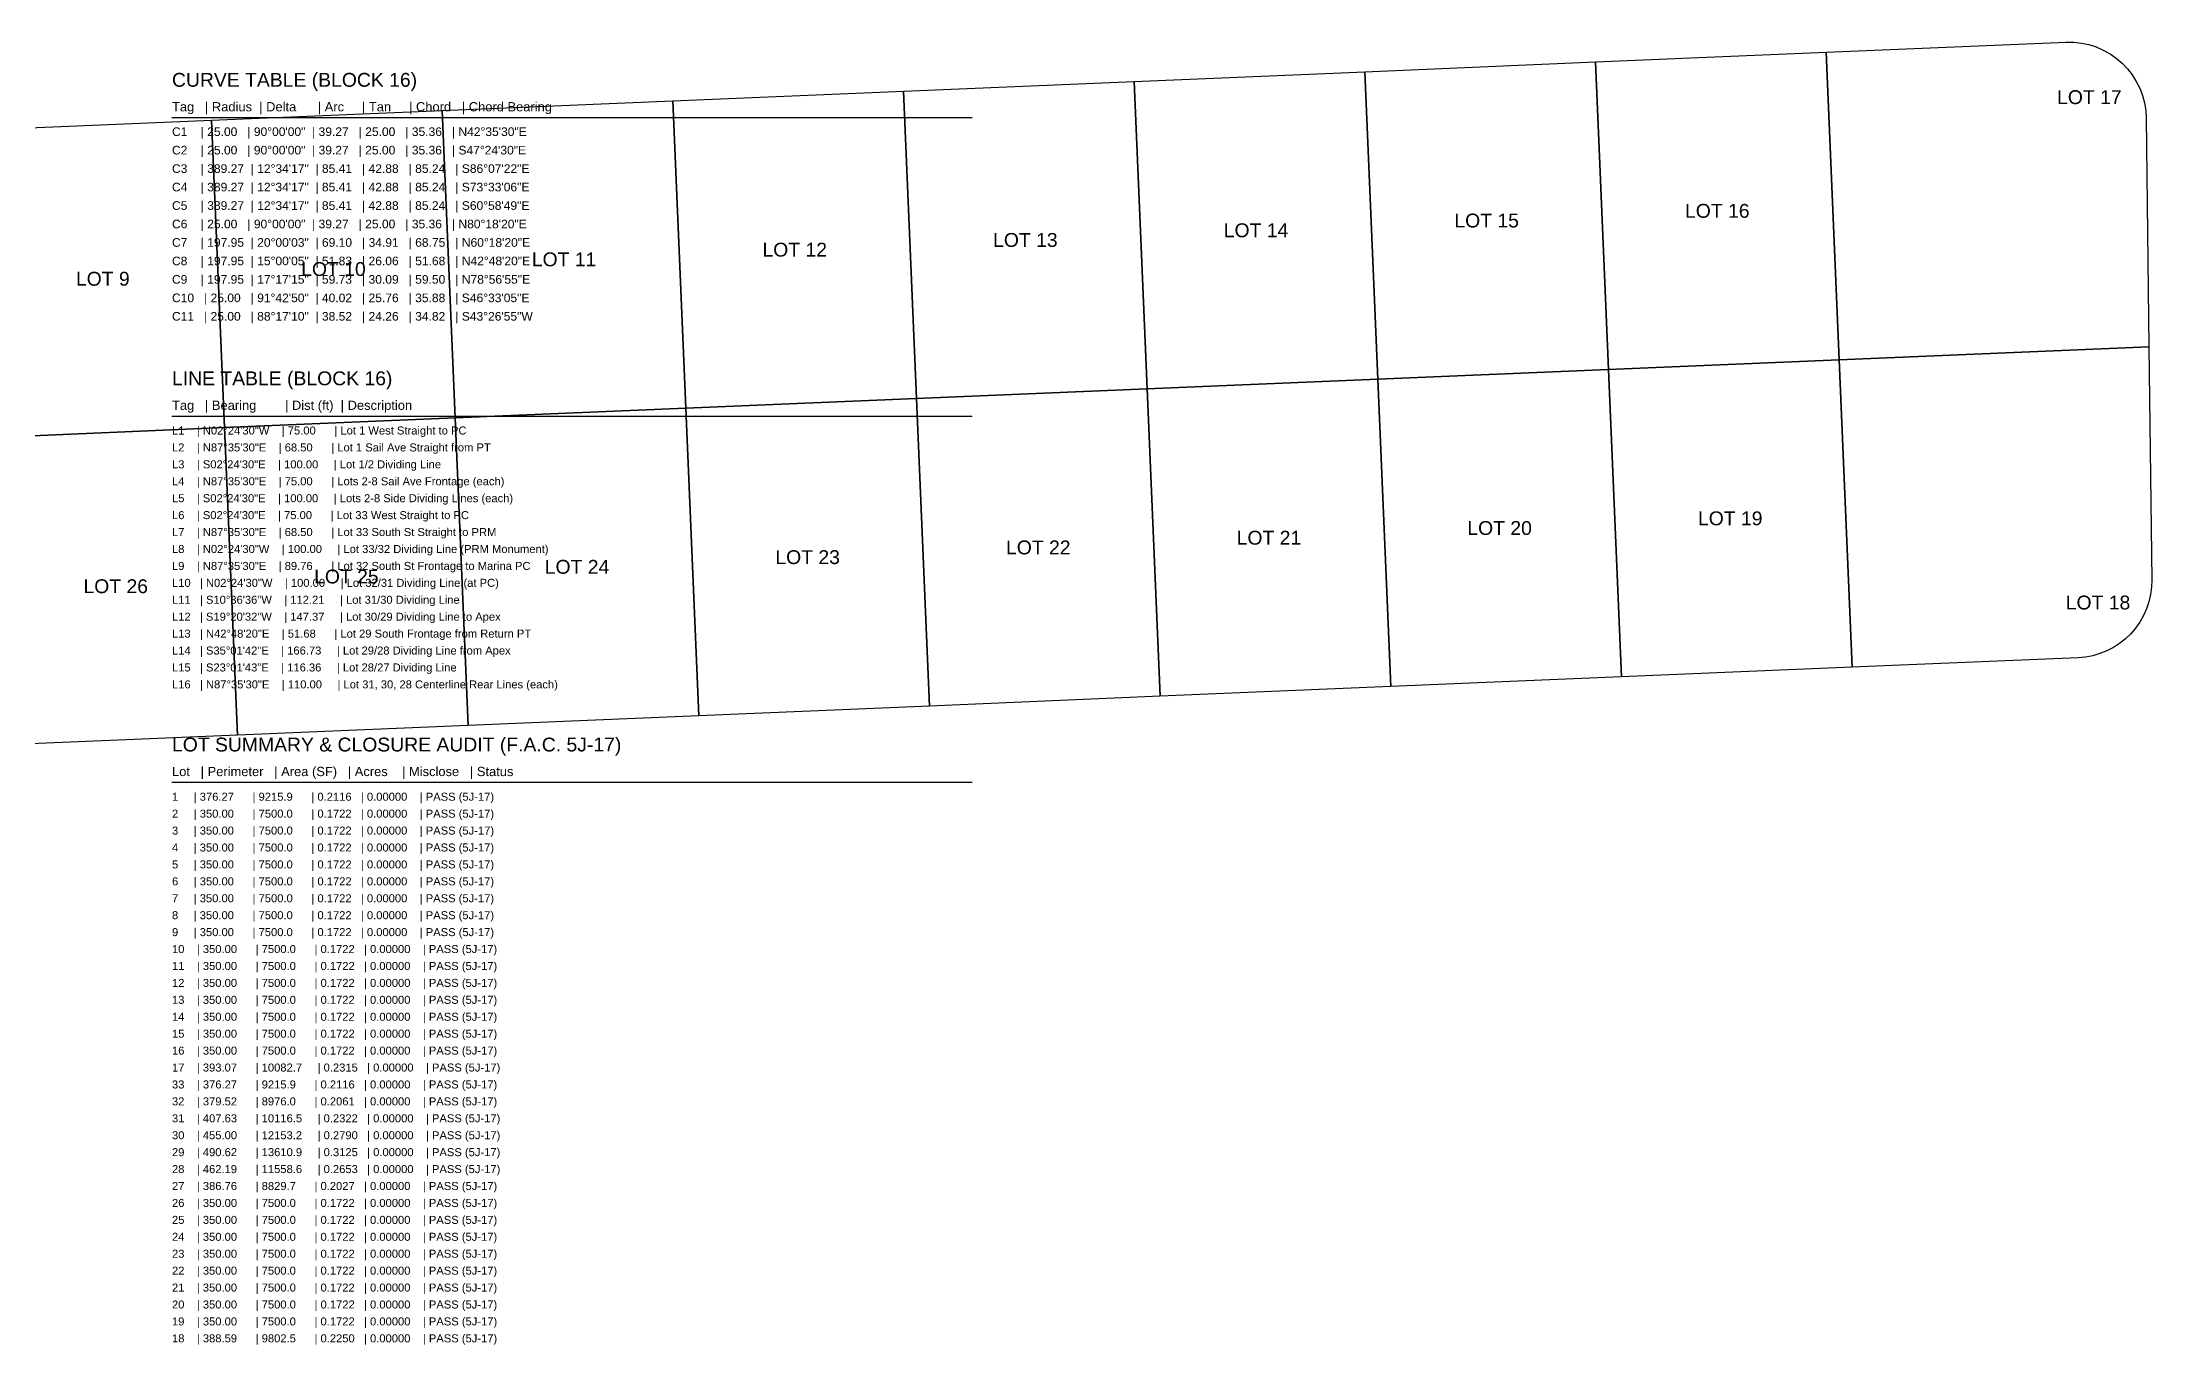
# Model space of a CAD drawing. Extents: x 950 to 2319, y 519 to 1189.
# Drawn here: x 1634 to 2319, y 731 to 1154 of the extents above; entities that cross this region are included whole.
import ezdxf
from ezdxf.enums import TextEntityAlignment as Align

# ---------------------------------------------------------------- set-up
doc = ezdxf.new("R2010")
doc.units = 0
for name, color, linetype in [('CURVE', 6, 'CONTINUOUS'), ('LOT_LINE', 4, 'CONTINUOUS'), ('TABLE_FRAME', 7, 'CONTINUOUS'), ('TABLE_TEXT', 4, 'CONTINUOUS'), ('TEXT-LABELS', 7, 'CONTINUOUS'), ('TITLEBLOCK', 2, 'CONTINUOUS')]:
    doc.layers.add(name, color=color, linetype=linetype)
doc.styles.get("Standard").update_dxf_attribs({"font": 'Arial'})

msp = doc.modelspace()

# ---------------------------------------------------------------- linework, layer by layer
at = {"layer": 'CURVE'}
for points in [[(2291.1535, 1154.3919), (2293.6535, 1154.3719), (2296.139, 1154.1024), (2298.5851, 1153.5859), (2300.9674, 1152.8277), (2303.2621, 1151.8354), (2305.4462, 1150.6188), (2307.4979, 1149.1902), (2309.3966, 1147.5638), (2311.1234, 1145.7559), (2312.661, 1143.7845), (2313.994, 1141.6695), (2315.1091, 1139.4319), (2315.9951, 1137.0941), (2316.6432, 1134.6795), (2317.0469, 1132.2122), (2317.2022, 1129.717)], [(2319.0254, 979.661), (2318.9387, 977.2559), (2318.6211, 974.8703), (2318.0756, 972.5262), (2317.3073, 970.2454), (2316.3232, 968.0491), (2315.1324, 965.9576), (2313.7461, 963.9903), (2312.177, 962.1655), (2310.4397, 960.4999), (2308.5504, 959.0091), (2306.5264, 957.7069), (2304.3866, 956.6054), (2302.1507, 955.7147), (2299.8396, 955.0431), (2297.4747, 954.5969), (2295.0778, 954.3801)]]:
    msp.add_lwpolyline(points, dxfattribs=at)
at = {"layer": 'LOT_LINE'}
for points in [[(2217.4237, 1051.2026), (2213.2216, 1151.1142), (2291.1535, 1154.3919), (2293.6535, 1154.3719), (2296.139, 1154.1024), (2298.5851, 1153.5859), (2300.9674, 1152.8277), (2303.2621, 1151.8354), (2305.4462, 1150.6188), (2307.4979, 1149.1902), (2309.3966, 1147.5638), (2311.1234, 1145.7559), (2312.661, 1143.7845), (2313.994, 1141.6695), (2315.1091, 1139.4319), (2315.9951, 1137.0941), (2316.6432, 1134.6795), (2317.0469, 1132.2122), (2317.2022, 1129.717), (2318.1047, 1055.437)], [(1992.6225, 1041.7478), (1988.4204, 1141.6595), (2063.3541, 1144.8111), (2067.5562, 1044.8994)], [(2067.5562, 1044.8994), (2063.3541, 1144.8111), (2138.2879, 1147.9627), (2142.49, 1048.051)], [(2142.49, 1048.051), (2138.2879, 1147.9627), (2213.2216, 1151.1142), (2217.4237, 1051.2026)], [(1842.755, 1035.4447), (1838.5529, 1135.3564), (1913.4866, 1138.5079), (1917.6887, 1038.5963)], [(1917.6887, 1038.5963), (1913.4866, 1138.5079), (1988.4204, 1141.6595), (1992.6225, 1041.7478)], [(1692.8875, 1029.1415), (1688.6854, 1129.0532), (1763.6191, 1132.2048), (1767.8212, 1032.2931)], [(1767.8212, 1032.2931), (1763.6191, 1132.2048), (1838.5529, 1135.3564), (1842.755, 1035.4447)], [(1617.9537, 1025.99), (1613.7516, 1125.9016), (1688.6854, 1129.0532), (1692.8875, 1029.1415)], [(2142.49, 1048.051), (2217.4237, 1051.2026), (2221.6258, 951.2909), (2146.6921, 948.1393)], [(2217.4237, 1051.2026), (2318.1047, 1055.437), (2319.0254, 979.661), (2318.9387, 977.2559), (2318.6211, 974.8703), (2318.0756, 972.5262), (2317.3073, 970.2454), (2316.3232, 968.0491), (2315.1324, 965.9576), (2313.7461, 963.9903), (2312.177, 962.1655), (2310.4397, 960.4999), (2308.5504, 959.0091), (2306.5264, 957.7069), (2304.3866, 956.6054), (2302.1507, 955.7147), (2299.8396, 955.0431), (2297.4747, 954.5969), (2295.0778, 954.3801), (2221.6258, 951.2909)], [(1992.6225, 1041.7478), (2067.5562, 1044.8994), (2071.7583, 944.9877), (1996.8246, 941.8362)], [(2067.5562, 1044.8994), (2142.49, 1048.051), (2146.6921, 948.1393), (2071.7583, 944.9877)], [(1767.8212, 1032.2931), (1842.755, 1035.4447), (1846.9571, 935.533), (1772.0233, 932.3814)], [(1842.755, 1035.4447), (1917.6887, 1038.5963), (1921.8908, 938.6846), (1846.9571, 935.533)], [(1917.6887, 1038.5963), (1992.6225, 1041.7478), (1996.8246, 941.8362), (1921.8908, 938.6846)], [(1617.9537, 1025.99), (1692.8875, 1029.1415), (1697.0895, 929.2299), (1622.1558, 926.0783)], [(1692.8875, 1029.1415), (1767.8212, 1032.2931), (1772.0233, 932.3814), (1697.0895, 929.2299)]]:
    msp.add_lwpolyline(points, close=True, dxfattribs=at)
at = {"layer": 'TABLE_FRAME'}
for p, q in [((1675.7979, 1129.9117), (1935.7979, 1129.9117)), ((1675.7979, 1032.9117), (1935.7979, 1032.9117)), ((1675.7979, 913.9117), (1935.7979, 913.9117))]:
    msp.add_line(p, q, dxfattribs=at)

# ---------------------------------------------------------------- texts
for s, p in [('Tag   | Radius  | Delta      | Arc     | Tan     | Chord   | Chord Bearing', (1675.7979, 1131.9117)), ('Tag   | Bearing        | Dist (ft)  | Description', (1675.7979, 1034.9117)), ('Lot   | Perimeter   | Area (SF)   | Acres    | Misclose   | Status', (1675.7979, 915.9117))]:
    msp.add_text(s, height=3, dxfattribs=at).set_placement(p)
at = {"layer": 'TABLE_TEXT'}
for s, height, p in [('C1    | 25.00   | 90%%d00\'00"  | 39.27   | 25.00   | 35.36   | N42%%d35\'30"E', 2.8, (1675.7979, 1123.9117)), ('C2    | 25.00   | 90%%d00\'00"  | 39.27   | 25.00   | 35.36   | S47%%d24\'30"E', 2.8, (1675.7979, 1117.9117)), ('C3    | 389.27  | 12%%d34\'17"  | 85.41   | 42.88   | 85.24   | S86%%d07\'22"E', 2.8, (1675.7979, 1111.9117)), ('C4    | 389.27  | 12%%d34\'17"  | 85.41   | 42.88   | 85.24   | S73%%d33\'06"E', 2.8, (1675.7979, 1105.9117)), ('C5    | 389.27  | 12%%d34\'17"  | 85.41   | 42.88   | 85.24   | S60%%d58\'49"E', 2.8, (1675.7979, 1099.9117)), ('C6    | 25.00   | 90%%d00\'00"  | 39.27   | 25.00   | 35.36   | N80%%d18\'20"E', 2.8, (1675.7979, 1093.9117)), ('C7    | 197.95  | 20%%d00\'03"  | 69.10   | 34.91   | 68.75   | N60%%d18\'20"E', 2.8, (1675.7979, 1087.9117)), ('C8    | 197.95  | 15%%d00\'05"  | 51.83   | 26.06   | 51.68   | N42%%d48\'20"E', 2.8, (1675.7979, 1081.9117)), ('C9    | 197.95  | 17%%d17\'15"  | 59.73   | 30.09   | 59.50   | N78%%d56\'55"E', 2.8, (1675.7979, 1075.9117)), ('C10   | 25.00   | 91%%d42\'50"  | 40.02   | 25.76   | 35.88   | S46%%d33\'05"E', 2.8, (1675.7979, 1069.9117)), ('C11   | 25.00   | 88%%d17\'10"  | 38.52   | 24.26   | 34.82   | S43%%d26\'55"W', 2.8, (1675.7979, 1063.9117)), ('L1    | N02%%d24\'30"W    | 75.00      | Lot 1 West Straight to PC', 2.6, (1675.7979, 1026.9117)), ('L2    | N87%%d35\'30"E    | 68.50      | Lot 1 Sail Ave Straight from PT', 2.6, (1675.7979, 1021.4117)), ('L3    | S02%%d24\'30"E    | 100.00     | Lot 1/2 Dividing Line', 2.6, (1675.7979, 1015.9117)), ('L4    | N87%%d35\'30"E    | 75.00      | Lots 2-8 Sail Ave Frontage (each)', 2.6, (1675.7979, 1010.4117)), ('L5    | S02%%d24\'30"E    | 100.00     | Lots 2-8 Side Dividing Lines (each)', 2.6, (1675.7979, 1004.9117)), ('L6    | S02%%d24\'30"E    | 75.00      | Lot 33 West Straight to PC', 2.6, (1675.7979, 999.4117)), ('L7    | N87%%d35\'30"E    | 68.50      | Lot 33 South St Straight to PRM', 2.6, (1675.7979, 993.9117)), ('L8    | N02%%d24\'30"W    | 100.00     | Lot 33/32 Dividing Line (PRM Monument)', 2.6, (1675.7979, 988.4117)), ('L9    | N87%%d35\'30"E    | 89.76      | Lot 32 South St Frontage to Marina PC', 2.6, (1675.7979, 982.9117)), ('L10   | N02%%d24\'30"W    | 100.00     | Lot 32/31 Dividing Line (at PC)', 2.6, (1675.7979, 977.4117)), ('L11   | S10%%d36\'36"W    | 112.21     | Lot 31/30 Dividing Line', 2.6, (1675.7979, 971.9117)), ('L12   | S19%%d20\'32"W    | 147.37     | Lot 30/29 Dividing Line to Apex', 2.6, (1675.7979, 966.4117)), ('L13   | N42%%d48\'20"E    | 51.68      | Lot 29 South Frontage from Return PT', 2.6, (1675.7979, 960.9117)), ('L14   | S35%%d01\'42"E    | 166.73     | Lot 29/28 Dividing Line from Apex', 2.6, (1675.7979, 955.4117)), ('L15   | S23%%d01\'43"E    | 116.36     | Lot 28/27 Dividing Line', 2.6, (1675.7979, 949.9117)), ('L16   | N87%%d35\'30"E    | 110.00     | Lot 31, 30, 28 Centerline Rear Lines (each)', 2.6, (1675.7979, 944.4117)), ('2     | 350.00      | 7500.0      | 0.1722   | 0.00000    | PASS (5J-17)', 2.6, (1675.7979, 902.4117)), ('1     | 376.27      | 9215.9      | 0.2116   | 0.00000    | PASS (5J-17)', 2.6, (1675.7979, 907.9117)), ('3     | 350.00      | 7500.0      | 0.1722   | 0.00000    | PASS (5J-17)', 2.6, (1675.7979, 896.9117)), ('4     | 350.00      | 7500.0      | 0.1722   | 0.00000    | PASS (5J-17)', 2.6, (1675.7979, 891.4117)), ('5     | 350.00      | 7500.0      | 0.1722   | 0.00000    | PASS (5J-17)', 2.6, (1675.7979, 885.9117)), ('6     | 350.00      | 7500.0      | 0.1722   | 0.00000    | PASS (5J-17)', 2.6, (1675.7979, 880.4117)), ('7     | 350.00      | 7500.0      | 0.1722   | 0.00000    | PASS (5J-17)', 2.6, (1675.7979, 874.9117)), ('8     | 350.00      | 7500.0      | 0.1722   | 0.00000    | PASS (5J-17)', 2.6, (1675.7979, 869.4117)), ('9     | 350.00      | 7500.0      | 0.1722   | 0.00000    | PASS (5J-17)', 2.6, (1675.7979, 863.9117)), ('10    | 350.00      | 7500.0      | 0.1722   | 0.00000    | PASS (5J-17)', 2.6, (1675.7979, 858.4117)), ('11    | 350.00      | 7500.0      | 0.1722   | 0.00000    | PASS (5J-17)', 2.6, (1675.7979, 852.9117)), ('12    | 350.00      | 7500.0      | 0.1722   | 0.00000    | PASS (5J-17)', 2.6, (1675.7979, 847.4117)), ('13    | 350.00      | 7500.0      | 0.1722   | 0.00000    | PASS (5J-17)', 2.6, (1675.7979, 841.9117)), ('14    | 350.00      | 7500.0      | 0.1722   | 0.00000    | PASS (5J-17)', 2.6, (1675.7979, 836.4117)), ('15    | 350.00      | 7500.0      | 0.1722   | 0.00000    | PASS (5J-17)', 2.6, (1675.7979, 830.9117)), ('16    | 350.00      | 7500.0      | 0.1722   | 0.00000    | PASS (5J-17)', 2.6, (1675.7979, 825.4117)), ('17    | 393.07      | 10082.7     | 0.2315   | 0.00000    | PASS (5J-17)', 2.6, (1675.7979, 819.9117)), ('33    | 376.27      | 9215.9      | 0.2116   | 0.00000    | PASS (5J-17)', 2.6, (1675.7979, 814.4117)), ('32    | 379.52      | 8976.0      | 0.2061   | 0.00000    | PASS (5J-17)', 2.6, (1675.7979, 808.9117)), ('31    | 407.63      | 10116.5     | 0.2322   | 0.00000    | PASS (5J-17)', 2.6, (1675.7979, 803.4117)), ('30    | 455.00      | 12153.2     | 0.2790   | 0.00000    | PASS (5J-17)', 2.6, (1675.7979, 797.9117)), ('29    | 490.62      | 13610.9     | 0.3125   | 0.00000    | PASS (5J-17)', 2.6, (1675.7979, 792.4117)), ('28    | 462.19      | 11558.6     | 0.2653   | 0.00000    | PASS (5J-17)', 2.6, (1675.7979, 786.9117)), ('27    | 386.76      | 8829.7      | 0.2027   | 0.00000    | PASS (5J-17)', 2.6, (1675.7979, 781.4117)), ('26    | 350.00      | 7500.0      | 0.1722   | 0.00000    | PASS (5J-17)', 2.6, (1675.7979, 775.9117)), ('25    | 350.00      | 7500.0      | 0.1722   | 0.00000    | PASS (5J-17)', 2.6, (1675.7979, 770.4117)), ('24    | 350.00      | 7500.0      | 0.1722   | 0.00000    | PASS (5J-17)', 2.6, (1675.7979, 764.9117)), ('23    | 350.00      | 7500.0      | 0.1722   | 0.00000    | PASS (5J-17)', 2.6, (1675.7979, 759.4117)), ('22    | 350.00      | 7500.0      | 0.1722   | 0.00000    | PASS (5J-17)', 2.6, (1675.7979, 753.9117)), ('21    | 350.00      | 7500.0      | 0.1722   | 0.00000    | PASS (5J-17)', 2.6, (1675.7979, 748.4117)), ('20    | 350.00      | 7500.0      | 0.1722   | 0.00000    | PASS (5J-17)', 2.6, (1675.7979, 742.9117)), ('19    | 350.00      | 7500.0      | 0.1722   | 0.00000    | PASS (5J-17)', 2.6, (1675.7979, 737.4117)), ('18    | 388.59      | 9802.5      | 0.2250   | 0.00000    | PASS (5J-17)', 2.6, (1675.7979, 731.9117))]:
    msp.add_text(s, height=height, dxfattribs=at).set_placement(p)
at = {"layer": 'TEXT-LABELS'}
for s, p in [('LOT 17', (2298.7313, 1136.5293)), ('LOT 15', (2102.9221, 1096.431)), ('LOT 16', (2177.8558, 1099.5826)), ('LOT 13', (1953.0545, 1090.1279)), ('LOT 14', (2027.9883, 1093.2795)), ('LOT 10', (1728.2533, 1080.6732)), ('LOT 11', (1803.187, 1083.8247)), ('LOT 12', (1878.1208, 1086.9763)), ('LOT 9', (1653.3195, 1077.5216)), ('LOT 19', (2182.0579, 999.6709)), ('LOT 21', (2032.1904, 993.3678)), ('LOT 20', (2107.1242, 996.5194)), ('LOT 23', (1882.3229, 987.0646)), ('LOT 22', (1957.2566, 990.2162)), ('LOT 25', (1732.4554, 980.7615)), ('LOT 24', (1807.3891, 983.9131)), ('LOT 26', (1657.5216, 977.6099)), ('LOT 18', (2301.5473, 972.3104))]:
    msp.add_text(s, height=4.5, dxfattribs=at).set_placement(p, align=Align.MIDDLE_CENTER)
at = {"layer": 'TITLEBLOCK'}
for s, p in [('CURVE TABLE (BLOCK 16)', (1675.7979, 1139.9117)), ('LINE TABLE (BLOCK 16)', (1675.7979, 1042.9117)), ('LOT SUMMARY & CLOSURE AUDIT (F.A.C. 5J-17)', (1675.7979, 923.9117))]:
    msp.add_text(s, height=4.5, dxfattribs=at).set_placement(p)

doc.saveas('drawing.dxf')
